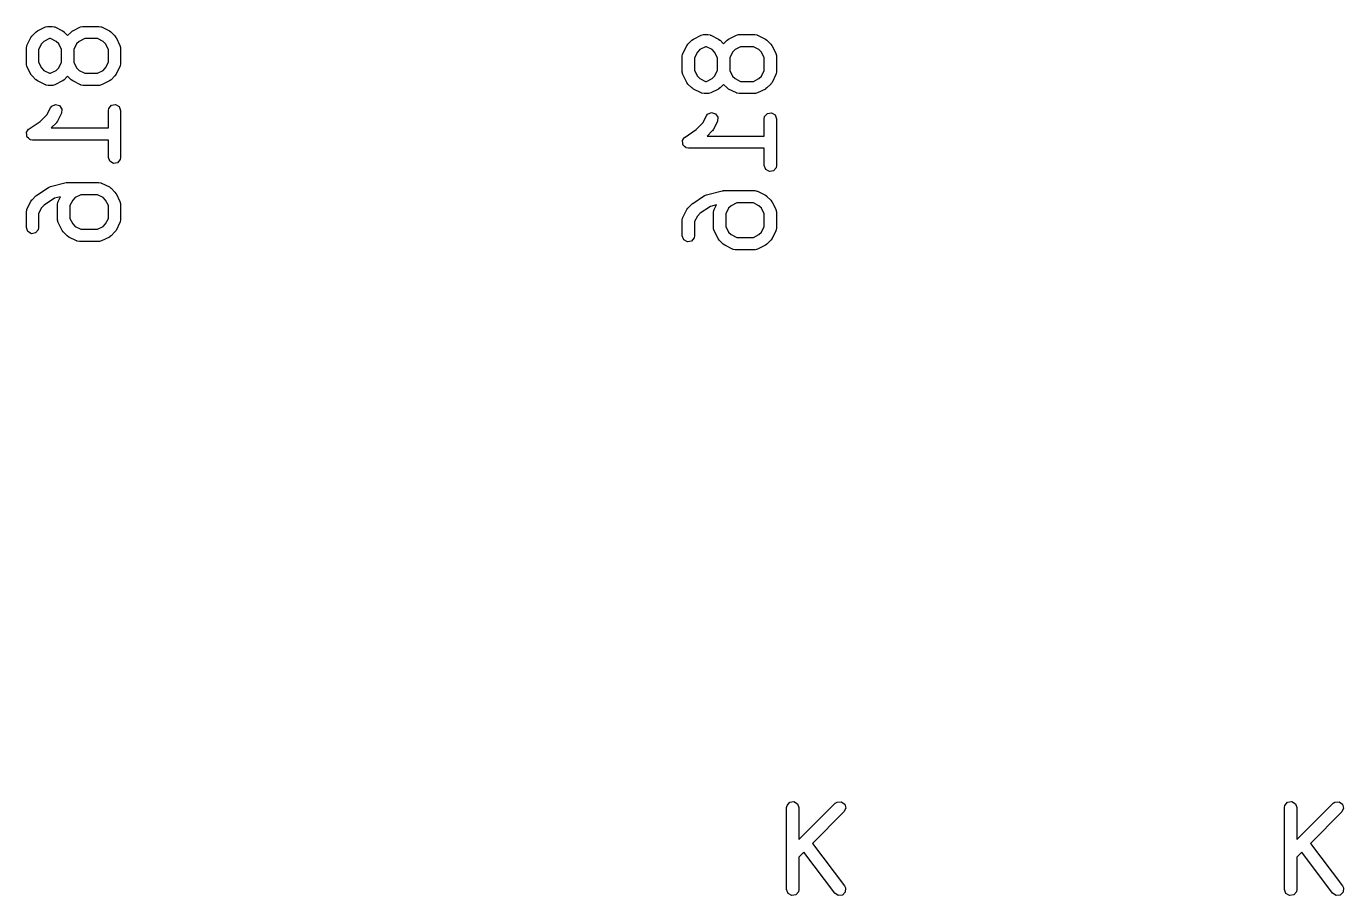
# Model space of a CAD drawing. Extents: x 0.17 to 2.44, y -2.28 to -1.21.
# Drawn here: x 0.309 to 0.942, y -2.282 to -1.864 of the extents above; entities that cross this region are included whole.
import ezdxf

# ---------------------------------------------------------------- set-up
doc = ezdxf.new("R2010")
doc.units = 0
doc.header["$MEASUREMENT"] = 0
doc.layers.add('BLACK', color=7, linetype='CONTINUOUS')

msp = doc.modelspace()

# ---------------------------------------------------------------- linework, layer by layer
at = {"layer": 'BLACK', "linetype": 'CONTINUOUS'}
for p, q in [((0.31443, -1.86646), (0.318179, -1.86459)), ((0.318179, -1.86459), (0.319162, -1.8643)), ((0.319162, -1.8643), (0.319334, -1.86434)), ((0.319334, -1.86434), (0.3195, -1.86428)), ((0.3195, -1.86428), (0.321375, -1.86428)), ((0.321375, -1.86428), (0.322384, -1.86445)), ((0.322384, -1.86445), (0.32252, -1.86457)), ((0.32252, -1.86457), (0.322695, -1.86459)), ((0.322695, -1.86459), (0.326445, -1.86646)), ((0.331303, -1.86646), (0.335052, -1.86459)), ((0.335052, -1.86459), (0.336035, -1.8643)), ((0.336035, -1.8643), (0.336207, -1.86434)), ((0.336207, -1.86434), (0.336373, -1.86428)), ((0.336373, -1.86428), (0.343872, -1.86428)), ((0.343872, -1.86428), (0.344882, -1.86445)), ((0.344882, -1.86445), (0.345017, -1.86457)), ((0.345017, -1.86457), (0.345192, -1.86459)), ((0.345192, -1.86459), (0.348942, -1.86646)), ((0.30936, -1.87341), (0.311234, -1.86966)), ((0.311234, -1.86966), (0.31176, -1.86895)), ((0.31176, -1.86895), (0.311788, -1.86889)), ((0.311788, -1.86889), (0.313662, -1.86702)), ((0.313662, -1.86702), (0.314385, -1.86651)), ((0.314385, -1.86651), (0.31443, -1.86646)), ((0.317499, -1.87153), (0.316302, -1.87273)), ((0.320197, -1.87018), (0.317499, -1.87153)), ((0.320678, -1.87018), (0.320197, -1.87018)), ((0.323375, -1.87153), (0.320678, -1.87018)), ((0.324572, -1.87273), (0.323375, -1.87153)), ((0.326445, -1.86646), (0.327154, -1.86699)), ((0.327154, -1.86699), (0.327212, -1.86702)), ((0.327212, -1.86702), (0.328874, -1.86868)), ((0.328874, -1.86868), (0.330535, -1.86702)), ((0.330535, -1.86702), (0.331258, -1.86651)), ((0.331258, -1.86651), (0.331303, -1.86646)), ((0.334372, -1.87153), (0.333175, -1.87273)), ((0.33707, -1.87018), (0.334372, -1.87153)), ((0.343175, -1.87018), (0.33707, -1.87018)), ((0.345872, -1.87153), (0.343175, -1.87018)), ((0.347069, -1.87273), (0.345872, -1.87153)), ((0.348942, -1.86646), (0.349651, -1.86699)), ((0.349651, -1.86699), (0.349709, -1.86702)), ((0.349709, -1.86702), (0.351584, -1.86889)), ((0.351584, -1.86889), (0.35209, -1.86961)), ((0.35209, -1.86961), (0.352137, -1.86966)), ((0.352137, -1.86966), (0.354012, -1.87341)), ((0.626748, -1.87283), (0.628623, -1.87095)), ((0.628623, -1.87095), (0.629346, -1.87045)), ((0.629346, -1.87045), (0.62939, -1.8704)), ((0.62939, -1.8704), (0.63314, -1.86853)), ((0.63314, -1.86853), (0.634123, -1.86823)), ((0.634123, -1.86823), (0.634295, -1.86827)), ((0.634295, -1.86827), (0.63446, -1.86821)), ((0.63446, -1.86821), (0.636335, -1.86821)), ((0.636335, -1.86821), (0.637345, -1.86839)), ((0.637345, -1.86839), (0.63748, -1.8685)), ((0.63748, -1.8685), (0.637656, -1.86853)), ((0.637656, -1.86853), (0.641405, -1.8704)), ((0.641405, -1.8704), (0.642114, -1.87093)), ((0.642114, -1.87093), (0.642173, -1.87095)), ((0.642173, -1.87095), (0.643834, -1.87261)), ((0.643834, -1.87261), (0.645496, -1.87095)), ((0.645496, -1.87095), (0.646219, -1.87045)), ((0.646219, -1.87045), (0.646263, -1.8704)), ((0.646263, -1.8704), (0.650013, -1.86853)), ((0.650013, -1.86853), (0.650996, -1.86823)), ((0.650996, -1.86823), (0.651167, -1.86827)), ((0.651167, -1.86827), (0.651333, -1.86821)), ((0.651333, -1.86821), (0.658832, -1.86821)), ((0.658832, -1.86821), (0.659842, -1.86839)), ((0.659842, -1.86839), (0.659978, -1.8685)), ((0.659978, -1.8685), (0.660153, -1.86853)), ((0.660153, -1.86853), (0.663902, -1.8704)), ((0.663902, -1.8704), (0.664611, -1.87093)), ((0.664611, -1.87093), (0.66467, -1.87095)), ((0.66467, -1.87095), (0.666545, -1.87283)), ((0.309048, -1.87473), (0.309226, -1.87372)), ((0.309048, -1.88223), (0.309048, -1.87473)), ((0.309226, -1.87372), (0.30934, -1.87358)), ((0.30934, -1.87358), (0.30936, -1.87341)), ((0.316302, -1.87273), (0.314954, -1.87543)), ((0.314954, -1.87543), (0.314954, -1.88153)), ((0.325921, -1.87543), (0.324572, -1.87273)), ((0.325921, -1.88153), (0.325921, -1.87543)), ((0.333175, -1.87273), (0.331826, -1.87543)), ((0.331826, -1.87543), (0.331826, -1.88153)), ((0.348418, -1.87543), (0.347069, -1.87273)), ((0.348418, -1.88153), (0.348418, -1.87543)), ((0.354012, -1.87341), (0.354304, -1.87439)), ((0.354304, -1.87439), (0.354263, -1.87456)), ((0.354263, -1.87456), (0.354324, -1.87473)), ((0.354324, -1.87473), (0.354324, -1.88223)), ((0.624009, -1.87867), (0.624187, -1.87766)), ((0.624187, -1.87766), (0.6243, -1.87752)), ((0.6243, -1.87752), (0.62432, -1.87734)), ((0.62432, -1.87734), (0.626195, -1.8736)), ((0.626195, -1.8736), (0.626721, -1.87289)), ((0.626721, -1.87289), (0.626748, -1.87283)), ((0.631263, -1.87666), (0.629914, -1.87936)), ((0.63246, -1.87547), (0.631263, -1.87666)), ((0.635157, -1.87412), (0.63246, -1.87547)), ((0.635638, -1.87412), (0.635157, -1.87412)), ((0.638336, -1.87547), (0.635638, -1.87412)), ((0.639533, -1.87666), (0.638336, -1.87547)), ((0.640881, -1.87936), (0.639533, -1.87666)), ((0.648136, -1.87666), (0.646787, -1.87936)), ((0.649333, -1.87547), (0.648136, -1.87666)), ((0.65203, -1.87412), (0.649333, -1.87547)), ((0.658135, -1.87412), (0.65203, -1.87412)), ((0.660833, -1.87547), (0.658135, -1.87412)), ((0.66203, -1.87666), (0.660833, -1.87547)), ((0.663379, -1.87936), (0.66203, -1.87666)), ((0.666545, -1.87283), (0.667051, -1.87355)), ((0.667051, -1.87355), (0.667098, -1.8736)), ((0.667098, -1.8736), (0.668972, -1.87734)), ((0.668972, -1.87734), (0.669265, -1.87833)), ((0.669265, -1.87833), (0.669224, -1.8785)), ((0.669224, -1.8785), (0.669284, -1.87867)), ((0.309108, -1.88239), (0.309048, -1.88223)), ((0.309067, -1.88256), (0.309108, -1.88239)), ((0.30936, -1.88355), (0.309067, -1.88256)), ((0.311234, -1.8873), (0.30936, -1.88355)), ((0.314954, -1.88153), (0.316302, -1.88423)), ((0.316302, -1.88423), (0.317499, -1.88542)), ((0.323375, -1.88542), (0.324572, -1.88423)), ((0.324572, -1.88423), (0.325921, -1.88153)), ((0.331826, -1.88153), (0.333175, -1.88423)), ((0.333175, -1.88423), (0.334372, -1.88542)), ((0.345872, -1.88542), (0.347069, -1.88423)), ((0.347069, -1.88423), (0.348418, -1.88153)), ((0.354012, -1.88355), (0.352137, -1.8873)), ((0.354032, -1.88337), (0.354012, -1.88355)), ((0.354146, -1.88324), (0.354032, -1.88337)), ((0.354324, -1.88223), (0.354146, -1.88324)), ((0.624009, -1.88616), (0.624009, -1.87867)), ((0.629914, -1.87936), (0.629914, -1.88547)), ((0.640881, -1.88547), (0.640881, -1.87936)), ((0.646787, -1.87936), (0.646787, -1.88547)), ((0.663379, -1.88547), (0.663379, -1.87936)), ((0.669284, -1.87867), (0.669284, -1.88616)), ((0.311281, -1.88734), (0.311234, -1.8873)), ((0.311788, -1.88806), (0.311281, -1.88734)), ((0.313662, -1.88994), (0.311788, -1.88806)), ((0.313721, -1.88997), (0.313662, -1.88994)), ((0.31443, -1.89049), (0.313721, -1.88997)), ((0.318179, -1.89237), (0.31443, -1.89049)), ((0.317499, -1.88542), (0.320197, -1.88677)), ((0.320197, -1.88677), (0.320678, -1.88677)), ((0.320678, -1.88677), (0.323375, -1.88542)), ((0.326445, -1.89049), (0.322695, -1.89237)), ((0.326489, -1.89045), (0.326445, -1.89049)), ((0.327212, -1.88994), (0.326489, -1.89045)), ((0.328874, -1.88828), (0.327212, -1.88994)), ((0.330535, -1.88994), (0.328874, -1.88828)), ((0.330594, -1.88997), (0.330535, -1.88994)), ((0.331303, -1.89049), (0.330594, -1.88997)), ((0.335052, -1.89237), (0.331303, -1.89049)), ((0.334372, -1.88542), (0.33707, -1.88677)), ((0.33707, -1.88677), (0.343175, -1.88677)), ((0.343175, -1.88677), (0.345872, -1.88542)), ((0.348942, -1.89049), (0.345192, -1.89237)), ((0.348986, -1.89045), (0.348942, -1.89049)), ((0.349709, -1.88994), (0.348986, -1.89045)), ((0.351584, -1.88806), (0.349709, -1.88994)), ((0.351611, -1.88801), (0.351584, -1.88806)), ((0.352137, -1.8873), (0.351611, -1.88801)), ((0.624069, -1.88633), (0.624009, -1.88616)), ((0.624028, -1.8865), (0.624069, -1.88633)), ((0.62432, -1.88748), (0.624028, -1.8865)), ((0.626195, -1.89123), (0.62432, -1.88748)), ((0.626242, -1.89128), (0.626195, -1.89123)), ((0.626748, -1.892), (0.626242, -1.89128)), ((0.629914, -1.88547), (0.631263, -1.88816)), ((0.631263, -1.88816), (0.63246, -1.88936)), ((0.63246, -1.88936), (0.635157, -1.89071)), ((0.635157, -1.89071), (0.635638, -1.89071)), ((0.635638, -1.89071), (0.638336, -1.88936)), ((0.638336, -1.88936), (0.639533, -1.88816)), ((0.639533, -1.88816), (0.640881, -1.88547)), ((0.646787, -1.88547), (0.648136, -1.88816)), ((0.648136, -1.88816), (0.649333, -1.88936)), ((0.649333, -1.88936), (0.65203, -1.89071)), ((0.65203, -1.89071), (0.658135, -1.89071)), ((0.658135, -1.89071), (0.660833, -1.88936)), ((0.660833, -1.88936), (0.66203, -1.88816)), ((0.66203, -1.88816), (0.663379, -1.88547)), ((0.667098, -1.89123), (0.666572, -1.89194)), ((0.668972, -1.88748), (0.667098, -1.89123)), ((0.668993, -1.88731), (0.668972, -1.88748)), ((0.669106, -1.88717), (0.668993, -1.88731)), ((0.669284, -1.88616), (0.669106, -1.88717)), ((0.318355, -1.89239), (0.318179, -1.89237)), ((0.31849, -1.8925), (0.318355, -1.89239)), ((0.3195, -1.89268), (0.31849, -1.8925)), ((0.321375, -1.89268), (0.3195, -1.89268)), ((0.32154, -1.89262), (0.321375, -1.89268)), ((0.321712, -1.89266), (0.32154, -1.89262)), ((0.322695, -1.89237), (0.321712, -1.89266)), ((0.335227, -1.89239), (0.335052, -1.89237)), ((0.335363, -1.8925), (0.335227, -1.89239)), ((0.336373, -1.89268), (0.335363, -1.8925)), ((0.343872, -1.89268), (0.336373, -1.89268)), ((0.344038, -1.89262), (0.343872, -1.89268)), ((0.344209, -1.89266), (0.344038, -1.89262)), ((0.345192, -1.89237), (0.344209, -1.89266)), ((0.628623, -1.89388), (0.626748, -1.892)), ((0.628681, -1.8939), (0.628623, -1.89388)), ((0.62939, -1.89443), (0.628681, -1.8939)), ((0.63314, -1.8963), (0.62939, -1.89443)), ((0.633315, -1.89632), (0.63314, -1.8963)), ((0.633451, -1.89644), (0.633315, -1.89632)), ((0.63446, -1.89662), (0.633451, -1.89644)), ((0.636335, -1.89662), (0.63446, -1.89662)), ((0.636501, -1.89656), (0.636335, -1.89662)), ((0.636673, -1.8966), (0.636501, -1.89656)), ((0.637656, -1.8963), (0.636673, -1.8966)), ((0.641405, -1.89443), (0.637656, -1.8963)), ((0.64145, -1.89438), (0.641405, -1.89443)), ((0.642173, -1.89388), (0.64145, -1.89438)), ((0.643834, -1.89221), (0.642173, -1.89388)), ((0.645496, -1.89388), (0.643834, -1.89221)), ((0.645554, -1.8939), (0.645496, -1.89388)), ((0.646263, -1.89443), (0.645554, -1.8939)), ((0.650013, -1.8963), (0.646263, -1.89443)), ((0.650188, -1.89632), (0.650013, -1.8963)), ((0.650323, -1.89644), (0.650188, -1.89632)), ((0.651333, -1.89662), (0.650323, -1.89644)), ((0.658832, -1.89662), (0.651333, -1.89662)), ((0.658998, -1.89656), (0.658832, -1.89662)), ((0.65917, -1.8966), (0.658998, -1.89656)), ((0.660153, -1.8963), (0.65917, -1.8966)), ((0.663902, -1.89443), (0.660153, -1.8963)), ((0.663947, -1.89438), (0.663902, -1.89443)), ((0.66467, -1.89388), (0.663947, -1.89438)), ((0.666545, -1.892), (0.66467, -1.89388)), ((0.666572, -1.89194), (0.666545, -1.892)), ((0.318948, -1.90672), (0.320608, -1.9034)), ((0.320608, -1.9034), (0.321219, -1.90258)), ((0.321219, -1.90258), (0.323072, -1.90178)), ((0.323072, -1.90178), (0.325008, -1.90235)), ((0.325008, -1.90235), (0.326121, -1.90404)), ((0.348418, -1.90472), (0.348596, -1.90371)), ((0.348596, -1.90371), (0.349894, -1.90217)), ((0.349894, -1.90217), (0.351884, -1.90182)), ((0.351884, -1.90182), (0.353633, -1.90283)), ((0.353633, -1.90283), (0.354324, -1.90472)), ((0.310363, -1.91352), (0.315744, -1.90993)), ((0.315744, -1.90993), (0.318948, -1.90672)), ((0.324016, -1.90979), (0.32349, -1.9105)), ((0.32589, -1.90604), (0.324016, -1.90979)), ((0.326121, -1.90404), (0.32589, -1.90604)), ((0.348418, -1.91302), (0.348418, -1.90472)), ((0.354324, -1.90472), (0.354324, -1.92722)), ((0.633908, -1.91066), (0.635569, -1.90734)), ((0.635569, -1.90734), (0.63618, -1.90652)), ((0.63618, -1.90652), (0.638033, -1.90571)), ((0.638033, -1.90571), (0.639969, -1.90629)), ((0.640851, -1.90998), (0.638976, -1.91373)), ((0.639969, -1.90629), (0.641082, -1.90798)), ((0.641082, -1.90798), (0.640851, -1.90998)), ((0.663379, -1.90866), (0.663557, -1.90765)), ((0.663379, -1.91696), (0.663379, -1.90866)), ((0.663557, -1.90765), (0.664855, -1.9061)), ((0.664855, -1.9061), (0.666844, -1.90575)), ((0.666844, -1.90575), (0.668593, -1.90676)), ((0.668593, -1.90676), (0.669284, -1.90866)), ((0.669284, -1.90866), (0.669284, -1.93116)), ((0.309093, -1.91546), (0.309178, -1.91531)), ((0.309242, -1.9163), (0.309093, -1.91546)), ((0.309167, -1.91514), (0.309674, -1.91445)), ((0.309178, -1.91531), (0.309167, -1.91514)), ((0.309297, -1.91716), (0.309242, -1.9163)), ((0.309674, -1.91445), (0.310103, -1.91371)), ((0.310103, -1.91371), (0.310262, -1.91365)), ((0.310262, -1.91365), (0.310363, -1.91352)), ((0.323462, -1.91056), (0.321004, -1.91302)), ((0.321004, -1.91302), (0.348418, -1.91302)), ((0.32349, -1.9105), (0.323462, -1.91056)), ((0.625323, -1.91745), (0.630704, -1.91387)), ((0.630704, -1.91387), (0.633908, -1.91066)), ((0.638423, -1.9145), (0.635965, -1.91696)), ((0.63845, -1.91444), (0.638423, -1.9145)), ((0.638976, -1.91373), (0.63845, -1.91444)), ((0.309414, -1.91728), (0.309297, -1.91716)), ((0.309444, -1.91745), (0.309414, -1.91728)), ((0.3101, -1.918), (0.309444, -1.91745)), ((0.310692, -1.91862), (0.3101, -1.918)), ((0.310861, -1.91864), (0.310692, -1.91862)), ((0.310991, -1.91875), (0.310861, -1.91864)), ((0.312001, -1.91893), (0.310991, -1.91875)), ((0.348418, -1.91893), (0.312001, -1.91893)), ((0.348418, -1.92722), (0.348418, -1.91893)), ((0.624053, -1.9194), (0.624138, -1.91925)), ((0.624202, -1.92024), (0.624053, -1.9194)), ((0.624127, -1.91908), (0.624635, -1.91839)), ((0.624138, -1.91925), (0.624127, -1.91908)), ((0.624257, -1.9211), (0.624202, -1.92024)), ((0.624375, -1.92122), (0.624257, -1.9211)), ((0.624404, -1.92139), (0.624375, -1.92122)), ((0.625061, -1.92194), (0.624404, -1.92139)), ((0.624635, -1.91839), (0.625063, -1.91765)), ((0.625653, -1.92256), (0.625061, -1.92194)), ((0.625063, -1.91765), (0.625223, -1.91759)), ((0.625223, -1.91759), (0.625323, -1.91745)), ((0.625821, -1.92258), (0.625653, -1.92256)), ((0.625951, -1.92268), (0.625821, -1.92258)), ((0.626961, -1.92286), (0.625951, -1.92268)), ((0.663379, -1.92286), (0.626961, -1.92286)), ((0.635965, -1.91696), (0.663379, -1.91696)), ((0.663379, -1.93116), (0.663379, -1.92286)), ((0.349109, -1.92912), (0.348418, -1.92722)), ((0.350858, -1.93013), (0.349109, -1.92912)), ((0.354146, -1.92823), (0.352847, -1.92978)), ((0.354324, -1.92722), (0.354146, -1.92823)), ((0.352847, -1.92978), (0.350858, -1.93013)), ((0.66407, -1.93306), (0.663379, -1.93116)), ((0.665819, -1.93407), (0.66407, -1.93306)), ((0.667808, -1.93372), (0.665819, -1.93407)), ((0.669106, -1.93217), (0.667808, -1.93372)), ((0.669284, -1.93116), (0.669106, -1.93217)), ((0.314112, -1.94539), (0.319737, -1.94164)), ((0.319737, -1.94164), (0.320644, -1.94124)), ((0.320644, -1.94124), (0.320658, -1.94123)), ((0.320658, -1.94123), (0.328157, -1.93936)), ((0.328157, -1.93936), (0.328745, -1.93931)), ((0.328745, -1.93931), (0.328874, -1.93927)), ((0.328874, -1.93927), (0.343872, -1.93927)), ((0.343872, -1.93927), (0.344882, -1.93945)), ((0.344882, -1.93945), (0.345017, -1.93956)), ((0.345017, -1.93956), (0.345192, -1.93958)), ((0.345192, -1.93958), (0.348942, -1.94145)), ((0.348942, -1.94145), (0.349651, -1.94198)), ((0.311234, -1.9484), (0.31176, -1.94769)), ((0.31176, -1.94769), (0.311788, -1.94763)), ((0.311788, -1.94763), (0.313662, -1.94576)), ((0.313662, -1.94576), (0.314031, -1.9455)), ((0.314031, -1.9455), (0.314112, -1.94539)), ((0.322587, -1.94683), (0.317631, -1.95014)), ((0.325504, -1.94611), (0.322587, -1.94683)), ((0.324358, -1.9484), (0.325504, -1.94611)), ((0.3313, -1.94772), (0.329952, -1.95042)), ((0.332497, -1.94652), (0.3313, -1.94772)), ((0.335195, -1.94517), (0.332497, -1.94652)), ((0.343175, -1.94517), (0.335195, -1.94517)), ((0.345872, -1.94652), (0.343175, -1.94517)), ((0.347069, -1.94772), (0.345872, -1.94652)), ((0.348418, -1.95042), (0.347069, -1.94772)), ((0.349651, -1.94198), (0.349709, -1.94201)), ((0.349709, -1.94201), (0.351584, -1.94388)), ((0.351584, -1.94388), (0.35209, -1.9446)), ((0.35209, -1.9446), (0.352137, -1.94465)), ((0.352137, -1.94465), (0.354012, -1.9484)), ((0.629073, -1.94932), (0.634697, -1.94557)), ((0.634697, -1.94557), (0.635605, -1.94518)), ((0.635605, -1.94518), (0.635619, -1.94517)), ((0.635619, -1.94517), (0.643118, -1.94329)), ((0.643118, -1.94329), (0.643706, -1.94325)), ((0.643706, -1.94325), (0.643834, -1.9432)), ((0.643834, -1.9432), (0.658832, -1.9432)), ((0.658832, -1.9432), (0.659842, -1.94338)), ((0.659842, -1.94338), (0.659978, -1.9435)), ((0.659978, -1.9435), (0.660153, -1.94352)), ((0.660153, -1.94352), (0.663902, -1.94539)), ((0.663902, -1.94539), (0.664611, -1.94592)), ((0.664611, -1.94592), (0.66467, -1.94594)), ((0.66467, -1.94594), (0.666545, -1.94782)), ((0.666545, -1.94782), (0.667051, -1.94854)), ((0.309048, -1.95347), (0.309226, -1.95246)), ((0.309048, -1.96097), (0.309048, -1.95347)), ((0.309226, -1.95246), (0.30934, -1.95232)), ((0.30934, -1.95232), (0.30936, -1.95215)), ((0.30936, -1.95215), (0.311234, -1.9484)), ((0.316302, -1.95147), (0.314954, -1.95417)), ((0.314954, -1.95417), (0.314954, -1.96097)), ((0.317631, -1.95014), (0.316302, -1.95147)), ((0.324046, -1.94972), (0.324224, -1.94871)), ((0.324046, -1.95722), (0.324046, -1.94972)), ((0.324224, -1.94871), (0.324338, -1.94857)), ((0.324338, -1.94857), (0.324358, -1.9484)), ((0.329952, -1.95042), (0.329952, -1.95652)), ((0.348418, -1.95652), (0.348418, -1.95042)), ((0.354012, -1.9484), (0.354304, -1.94938)), ((0.354304, -1.94938), (0.354263, -1.94955)), ((0.354263, -1.94955), (0.354324, -1.94972)), ((0.354324, -1.94972), (0.354324, -1.95722)), ((0.62432, -1.95608), (0.626195, -1.95234)), ((0.626195, -1.95234), (0.626721, -1.95163)), ((0.626721, -1.95163), (0.626748, -1.95157)), ((0.626748, -1.95157), (0.628623, -1.94969)), ((0.628623, -1.94969), (0.628991, -1.94944)), ((0.628991, -1.94944), (0.629073, -1.94932)), ((0.632592, -1.95408), (0.631263, -1.9554)), ((0.637548, -1.95077), (0.632592, -1.95408)), ((0.640465, -1.95004), (0.637548, -1.95077)), ((0.639007, -1.95366), (0.639185, -1.95265)), ((0.639007, -1.96115), (0.639007, -1.95366)), ((0.639185, -1.95265), (0.639298, -1.95251)), ((0.639298, -1.95251), (0.639318, -1.95234)), ((0.639318, -1.95234), (0.640465, -1.95004)), ((0.646261, -1.95166), (0.644912, -1.95435)), ((0.644912, -1.95435), (0.644912, -1.96046)), ((0.647458, -1.95046), (0.646261, -1.95166)), ((0.650156, -1.94911), (0.647458, -1.95046)), ((0.658135, -1.94911), (0.650156, -1.94911)), ((0.660833, -1.95046), (0.658135, -1.94911)), ((0.66203, -1.95166), (0.660833, -1.95046)), ((0.663379, -1.95435), (0.66203, -1.95166)), ((0.663379, -1.96046), (0.663379, -1.95435)), ((0.667051, -1.94854), (0.667098, -1.94859)), ((0.667098, -1.94859), (0.668972, -1.95234)), ((0.668972, -1.95234), (0.669265, -1.95332)), ((0.669265, -1.95332), (0.669224, -1.95349)), ((0.669224, -1.95349), (0.669284, -1.95366)), ((0.669284, -1.95366), (0.669284, -1.96115)), ((0.324106, -1.95738), (0.324046, -1.95722)), ((0.324065, -1.95756), (0.324106, -1.95738)), ((0.324358, -1.95854), (0.324065, -1.95756)), ((0.326233, -1.96229), (0.324358, -1.95854)), ((0.329952, -1.95652), (0.3313, -1.95922)), ((0.3313, -1.95922), (0.332497, -1.96042)), ((0.332497, -1.96042), (0.335195, -1.96176)), ((0.343175, -1.96176), (0.345872, -1.96042)), ((0.345872, -1.96042), (0.347069, -1.95922)), ((0.347069, -1.95922), (0.348418, -1.95652)), ((0.354012, -1.95854), (0.352137, -1.96229)), ((0.354032, -1.95836), (0.354012, -1.95854)), ((0.354146, -1.95823), (0.354032, -1.95836)), ((0.354324, -1.95722), (0.354146, -1.95823)), ((0.624009, -1.95741), (0.624187, -1.9564)), ((0.624009, -1.9649), (0.624009, -1.95741)), ((0.624187, -1.9564), (0.6243, -1.95626)), ((0.6243, -1.95626), (0.62432, -1.95608)), ((0.631263, -1.9554), (0.629914, -1.9581)), ((0.629914, -1.9581), (0.629914, -1.9649)), ((0.644912, -1.96046), (0.646261, -1.96316)), ((0.66203, -1.96316), (0.663379, -1.96046)), ((0.309739, -1.96287), (0.309048, -1.96097)), ((0.311488, -1.96388), (0.309739, -1.96287)), ((0.313477, -1.96352), (0.311488, -1.96388)), ((0.314775, -1.96198), (0.313477, -1.96352)), ((0.314954, -1.96097), (0.314775, -1.96198)), ((0.326279, -1.96233), (0.326233, -1.96229)), ((0.326786, -1.96306), (0.326279, -1.96233)), ((0.32866, -1.96493), (0.326786, -1.96306)), ((0.328719, -1.96496), (0.32866, -1.96493)), ((0.329428, -1.96548), (0.328719, -1.96496)), ((0.333177, -1.96736), (0.329428, -1.96548)), ((0.335195, -1.96176), (0.343175, -1.96176)), ((0.348942, -1.96548), (0.345192, -1.96736)), ((0.348986, -1.96544), (0.348942, -1.96548)), ((0.349709, -1.96493), (0.348986, -1.96544)), ((0.351584, -1.96306), (0.349709, -1.96493)), ((0.351611, -1.963), (0.351584, -1.96306)), ((0.352137, -1.96229), (0.351611, -1.963)), ((0.624699, -1.9668), (0.624009, -1.9649)), ((0.626449, -1.96781), (0.624699, -1.9668)), ((0.629736, -1.96591), (0.628438, -1.96746)), ((0.629914, -1.9649), (0.629736, -1.96591)), ((0.639067, -1.96132), (0.639007, -1.96115)), ((0.639026, -1.96149), (0.639067, -1.96132)), ((0.639318, -1.96248), (0.639026, -1.96149)), ((0.641193, -1.96622), (0.639318, -1.96248)), ((0.64124, -1.96627), (0.641193, -1.96622)), ((0.641746, -1.96699), (0.64124, -1.96627)), ((0.643621, -1.96887), (0.641746, -1.96699)), ((0.646261, -1.96316), (0.647458, -1.96435)), ((0.647458, -1.96435), (0.650156, -1.9657)), ((0.650156, -1.9657), (0.658135, -1.9657)), ((0.658135, -1.9657), (0.660833, -1.96435)), ((0.660833, -1.96435), (0.66203, -1.96316)), ((0.666545, -1.96699), (0.66467, -1.96887)), ((0.666572, -1.96693), (0.666545, -1.96699)), ((0.667098, -1.96622), (0.666572, -1.96693)), ((0.668972, -1.96248), (0.667098, -1.96622)), ((0.668993, -1.9623), (0.668972, -1.96248)), ((0.669106, -1.96216), (0.668993, -1.9623)), ((0.669284, -1.96115), (0.669106, -1.96216)), ((0.333353, -1.96738), (0.333177, -1.96736)), ((0.333488, -1.96749), (0.333353, -1.96738)), ((0.334498, -1.96767), (0.333488, -1.96749)), ((0.343872, -1.96767), (0.334498, -1.96767)), ((0.344038, -1.96761), (0.343872, -1.96767)), ((0.344209, -1.96765), (0.344038, -1.96761)), ((0.345192, -1.96736), (0.344209, -1.96765)), ((0.628438, -1.96746), (0.626449, -1.96781)), ((0.643679, -1.96889), (0.643621, -1.96887)), ((0.644389, -1.96942), (0.643679, -1.96889)), ((0.648138, -1.97129), (0.644389, -1.96942)), ((0.648313, -1.97132), (0.648138, -1.97129)), ((0.648449, -1.97143), (0.648313, -1.97132)), ((0.649459, -1.97161), (0.648449, -1.97143)), ((0.658832, -1.97161), (0.649459, -1.97161)), ((0.658998, -1.97155), (0.658832, -1.97161)), ((0.65917, -1.97159), (0.658998, -1.97155)), ((0.660153, -1.97129), (0.65917, -1.97159)), ((0.663902, -1.96942), (0.660153, -1.97129)), ((0.663947, -1.96937), (0.663902, -1.96942)), ((0.66467, -1.96887), (0.663947, -1.96937)), ((0.674118, -2.23959), (0.674296, -2.23858)), ((0.674296, -2.23858), (0.675594, -2.23703)), ((0.675594, -2.23703), (0.677583, -2.23668)), ((0.677583, -2.23668), (0.679333, -2.23769)), ((0.679333, -2.23769), (0.680023, -2.23959)), ((0.680023, -2.25496), (0.69748, -2.2375)), ((0.69748, -2.2375), (0.69832, -2.23692)), ((0.69832, -2.23692), (0.700332, -2.23674)), ((0.700332, -2.23674), (0.701987, -2.2379)), ((0.701987, -2.2379), (0.702509, -2.23985)), ((0.913193, -2.23959), (0.913371, -2.23858)), ((0.913371, -2.23858), (0.914669, -2.23703)), ((0.914669, -2.23703), (0.916658, -2.23668)), ((0.916658, -2.23668), (0.918407, -2.23769)), ((0.918407, -2.23769), (0.919098, -2.23959)), ((0.919098, -2.25496), (0.936555, -2.2375)), ((0.936555, -2.2375), (0.937395, -2.23692)), ((0.937395, -2.23692), (0.939407, -2.23674)), ((0.939407, -2.23674), (0.941061, -2.2379)), ((0.941061, -2.2379), (0.941584, -2.23985)), ((0.674118, -2.27896), (0.674118, -2.23959)), ((0.680023, -2.23959), (0.680023, -2.25496)), ((0.701656, -2.24168), (0.686594, -2.25674)), ((0.702509, -2.23985), (0.701656, -2.24168)), ((0.913193, -2.27896), (0.913193, -2.23959)), ((0.919098, -2.23959), (0.919098, -2.25496)), ((0.940731, -2.24168), (0.925669, -2.25674)), ((0.941584, -2.23985), (0.940731, -2.24168)), ((0.686594, -2.25674), (0.70193, -2.27719)), ((0.925669, -2.25674), (0.941005, -2.27719)), ((0.682375, -2.26096), (0.680023, -2.26331)), ((0.680023, -2.26331), (0.680023, -2.27896)), ((0.697206, -2.28073), (0.682375, -2.26096)), ((0.92145, -2.26096), (0.919098, -2.26331)), ((0.919098, -2.26331), (0.919098, -2.27896)), ((0.93628, -2.28073), (0.92145, -2.26096)), ((0.674809, -2.28086), (0.674118, -2.27896)), ((0.676558, -2.28187), (0.674809, -2.28086)), ((0.678547, -2.28152), (0.676558, -2.28187)), ((0.679845, -2.27997), (0.678547, -2.28152)), ((0.680023, -2.27896), (0.679845, -2.27997)), ((0.698897, -2.28184), (0.697206, -2.28073)), ((0.700902, -2.2816), (0.698897, -2.28184)), ((0.702283, -2.28012), (0.700902, -2.2816)), ((0.70193, -2.27719), (0.702394, -2.2781)), ((0.702394, -2.2781), (0.702283, -2.28012)), ((0.913884, -2.28086), (0.913193, -2.27896)), ((0.915633, -2.28187), (0.913884, -2.28086)), ((0.917622, -2.28152), (0.915633, -2.28187)), ((0.91892, -2.27997), (0.917622, -2.28152)), ((0.919098, -2.27896), (0.91892, -2.27997)), ((0.937972, -2.28184), (0.93628, -2.28073)), ((0.939977, -2.2816), (0.937972, -2.28184)), ((0.941358, -2.28012), (0.939977, -2.2816)), ((0.941005, -2.27719), (0.941468, -2.2781)), ((0.941468, -2.2781), (0.941358, -2.28012))]:
    msp.add_line(p, q, dxfattribs=at)

doc.saveas('drawing.dxf')
